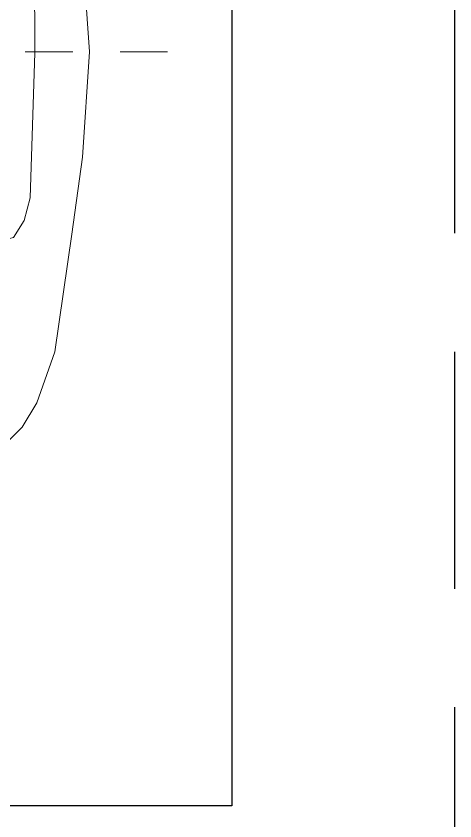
# Model space of a CAD drawing. Header units: metres. Extents: x 1161 to 1456, y 119 to 208.
# Drawn here: x 1171.71 to 1172.634, y 134.127 to 135.825 of the extents above; entities that cross this region are included whole.
import ezdxf

# ---------------------------------------------------------------- set-up
doc = ezdxf.new("R2010")
doc.units = ezdxf.units.M
doc.header["$MEASUREMENT"] = 0
for name, pattern in [('CENTER2', [1.125, 0.75, -0.125, 0.125, -0.125]), ('DASHED', [0.75, 0.5, -0.25]), ('PHANTOM2', [1.25, 0.625, -0.125, 0.125, -0.125, 0.125, -0.125])]:
    doc.linetypes.add(name, pattern=pattern)

# ---------------------------------------------------------------- blocks, each defined once
blk = doc.blocks.new('A$C2112393A')
at = {"color": 8, "linetype": 'PHANTOM2'}
blk.add_line((100, 2850), (100, 2950), dxfattribs=at)
at = {"color": 8}
for p, q in [((100, 2950), (5500, 2950)), ((100, 0), (100, 2850))]:
    blk.add_line(p, q, dxfattribs=at)
at = {"color": 8, "linetype": 'CENTER2', "lineweight": 0}
blk.add_line((235.5, 1359), (5564.5, 1359), dxfattribs=at)
at = {"color": 8, "linetype": 'Continuous', "lineweight": 0}
for points in [[(400, 1359), (415.1, 1581.1), (415.1, 1581.1), (437.6, 1743.8), (472.9, 1991.8), (511.5, 2099.4), (542, 2150.8), (582.2, 2190.9), (641.6, 2219.8), (678.6, 2232.7), (1525.2, 2284), (1525.2, 2284), (1525.2, 2284), (1615, 2284)], [(515.2, 1359), (515.2, 1361), (524.9, 1666.9), (537.7, 1715.2), (560.3, 1750.6), (615, 1764.8), (1437.8, 2111.8)], [(400, 1359), (415.1, 1149.4), (415.1, 1149.4), (437.6, 886.7), (472.9, 726.2), (511.5, 618.6), (542, 567.2), (582.2, 527.1), (641.6, 498.2), (678.6, 485.3), (1525.2, 434), (1525.2, 434), (1525.2, 434), (1615, 434)], [(515.2, 1359), (515.2, 1282), (524.9, 1063.6), (537.7, 915.3), (560.3, 879.9), (615, 865.7), (1437.8, 606.2)]]:
    blk.add_lwpolyline(points, dxfattribs=at)

msp = doc.modelspace()

# ---------------------------------------------------------------- linework, layer by layer
at = {"linetype": 'DASHED'}
msp.add_lwpolyline([(1172.6345, 148.7145), (1172.6345, 159.9266), (1164.9745, 159.9266), (1164.9745, 133.8666), (1172.6345, 133.8666), (1172.6345, 141.0466)], dxfattribs=at)

# ---------------------------------------------------------------- block references
at = {"xscale": 0.001, "yscale": 0.001, "zscale": 0.001, "rotation": 180}
msp.add_blockref('A$C2112393A', (1172.2645, 137.1083), dxfattribs=at)

doc.saveas('drawing.dxf')
